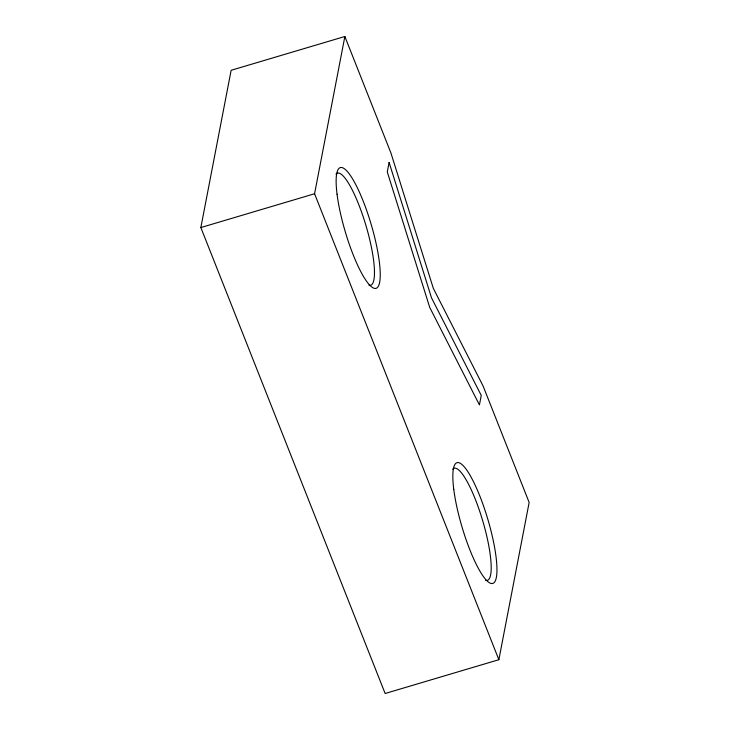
<?xml version="1.0" encoding="UTF-8"?>
<svg xmlns="http://www.w3.org/2000/svg" width="730" height="730" viewBox="0 0 730 730"><rect width="100%" height="100%" fill="white"/><g stroke="black" fill="none" stroke-linecap="round" stroke-linejoin="round"><path stroke-width="1.09" d="M200.85 227.55L231.136 70.29L344.861 36.5L390.933 152.99L433.355 288.423L483.077 385.969L529.15 502.45L498.864 659.71L385.139 693.5L200.85 227.55L314.575 193.751L344.861 36.5M314.575 193.751L498.864 659.71M452.664 469.217A58.473 12.501 73.5 0 1 482.749 520.91A58.473 12.501 73.5 0 1 485.642 580.377M335.955 174.105A58.473 12.501 73.5 0 1 366.031 225.807A58.473 12.501 73.5 0 1 368.924 285.275M389.108 162.462L387.283 171.933L429.705 307.366L479.427 404.913L481.252 395.441L431.53 297.895L389.108 162.462M337.05 194.171A62.972 13.468 73.5 0 0 374.289 288.332A62.972 13.468 73.5 0 0 363.33 201.462A62.972 13.468 73.5 0 0 337.05 194.171M453.759 489.283A62.972 13.468 73.5 0 0 491.007 583.434A62.972 13.468 73.5 0 0 480.048 496.573A62.972 13.468 73.5 0 0 453.759 489.283"/></g></svg>
